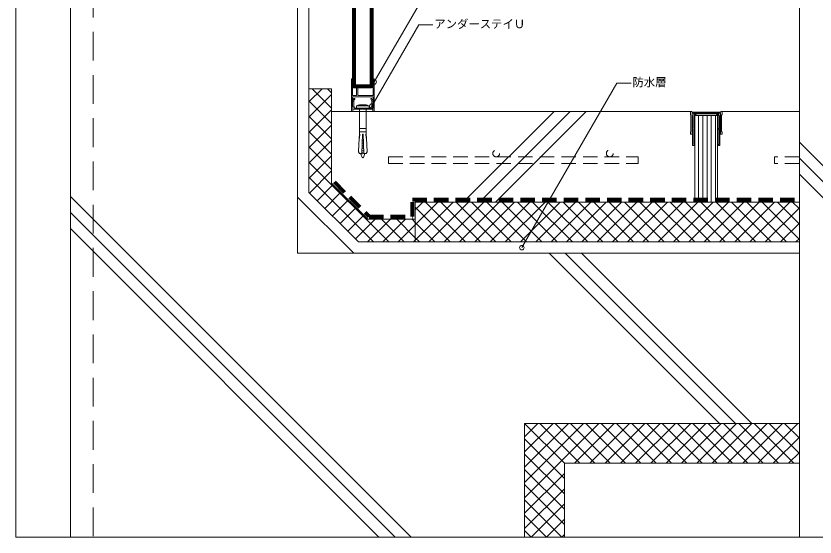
# Model space of a CAD drawing. Units: millimetres, scale not verified. Extents: x -690 to 690, y -477 to 478.
# Drawn here: x -690 to 14, y -477 to -18 of the extents above; entities that cross this region are included whole.
import ezdxf
from ezdxf.enums import TextEntityAlignment as Align

# ---------------------------------------------------------------- set-up
doc = ezdxf.new("R2010")
doc.units = ezdxf.units.MM
doc.header["$LTSCALE"] = 2
doc.linetypes.add('USER1', pattern=[9.525, 6.35, -3.175])
doc.linetypes.add('USER2', pattern=[19.05, 12.7, -6.35])
for name, color, linetype, lineweight in [('0-1_WAKU', 7, 'Continuous', 18), ('0-3_KUTAI', 3, 'Continuous', 18), ('0-4_BOUSUI', 1, 'Continuous', 18), ('0-5_MOJI', 7, 'Continuous', 18), ('0-6_HATCH', 9, 'Continuous', 18), ('0-9_KANAMONO_SCREW', 4, 'Continuous', 18), ('0-A_KANAMONO', 4, 'Continuous', 18), ('0-B_BUHIN', 7, 'Continuous', 80), ('0-C_dannnetu', 6, 'Continuous', 18), ('0-D_TENSEN', 4, 'USER1', 18)]:
    doc.layers.add(name, color=color, linetype=linetype, lineweight=lineweight)
doc.styles.add('ＭＳ ゴシック', font='')
doc.styles.get('ＭＳ ゴシック').set_extended_font_data('MS Gothic')

msp = doc.modelspace()

# ---------------------------------------------------------------- linework, layer by layer
at = {"layer": '0-1_WAKU'}
msp.add_line((0.009, 417.556), (0.009, -477.444), dxfattribs=at)
msp.add_lwpolyline([(-689.991, -477.444), (690.009, -477.444), (690.009, 477.556), (-689.991, 477.556)], close=True, dxfattribs=at)
at = {"layer": '0-3_KUTAI', "linetype": 'USER2'}
msp.add_line((-621.991, 272.556), (-621.991, -477.444), dxfattribs=at)
at = {"layer": '0-3_KUTAI'}
for p, q in [((-95.991, -102.444), (-411.991, -102.444)), ((0.009, -102.444), (-67.991, -102.444)), ((-88.777, -182.444), (-88.777, -105.944)), ((-85.027, -182.444), (-85.027, -105.944)), ((-81.277, -182.444), (-81.277, -105.944)), ((-77.527, -182.444), (-77.527, -105.944)), ((-73.777, -182.444), (-73.777, -105.944)), ((-392.493, -227.444), (-441.991, -177.947))]:
    msp.add_line(p, q, dxfattribs=at)
for points in [[(-451.991, 272.556), (-641.991, 272.556), (-641.991, -477.444)], [(0.009, -227.444), (-441.991, -227.444), (-441.991, 262.556)], [(-91.991, -182.444), (-91.991, -105.944), (-71.991, -105.944), (-71.991, -182.444)], [(0.009, -377.444), (-241.991, -377.444), (-241.991, -477.444)]]:
    msp.add_lwpolyline(points, dxfattribs=at)
for points in [[(-69.491, -102.944), (-68.991, -102.444), (-67.991, -102.444), (-67.991, -105.444), (-68.491, -105.444), (-68.491, -120.444), (-67.991, -120.444), (-67.991, -122.444), (-69.491, -122.444), (-69.491, -103.944), (-94.491, -103.944), (-94.491, -122.444), (-95.991, -122.444), (-95.991, -120.444), (-95.491, -120.444), (-95.491, -105.444), (-95.991, -105.444), (-95.991, -102.444), (-94.991, -102.444), (-94.491, -102.944), (-81.991, -102.944)], [(-70.991, -104.444), (-70.991, -105.444), (-72.991, -105.444), (-72.991, -105.944), (-70.991, -105.944), (-70.991, -117.444), (-71.491, -117.444), (-70.991, -118.444), (-70.991, -131.444), (-71.491, -131.444), (-70.991, -132.444), (-69.991, -132.444), (-69.991, -105.944), (-69.491, -105.944), (-69.491, -103.944), (-94.491, -103.944), (-94.491, -105.944), (-93.991, -105.944), (-93.991, -132.444), (-92.991, -132.444), (-92.491, -131.444), (-92.991, -131.444), (-92.991, -118.444), (-92.491, -117.444), (-92.991, -117.444), (-92.991, -105.944), (-90.991, -105.944), (-90.991, -105.444), (-92.991, -105.444), (-92.991, -104.444)]]:
    msp.add_lwpolyline(points, close=True, dxfattribs=at)
at = {"layer": '0-4_BOUSUI'}
msp.add_lwpolyline([(0.009, -217.444), (-388.351, -217.444), (-431.991, -173.805), (-431.991, 266.698), (-447.849, 282.556), (-593.331, 282.556)], dxfattribs=at)
at = {"layer": '0-5_MOJI'}
for p, q in [((-374.462, -76.453), (-328.39, 3.347)), ((-376.49, -97.691), (-335.262, -26.281)), ((-335.262, -26.281), (-322.762, -26.281)), ((-244.385, -222.457), (-160.737, -77.575)), ((-160.737, -77.575), (-148.237, -77.575))]:
    msp.add_line(p, q, dxfattribs=at)
for centre in [(-374.462, -76.453), (-376.49, -97.691), (-244.385, -222.457)]:
    msp.add_circle(centre, 2, dxfattribs=at)
at = {"layer": '0-6_HATCH'}
for p, q in [((-431.991, -94.089), (-420.346, -82.444)), ((-411.991, -99.65), (-429.196, -82.444)), ((-411.991, -86.18), (-415.726, -82.444)), ((-431.991, -107.559), (-411.991, -87.559)), ((-411.991, -113.12), (-431.991, -93.12)), ((-431.991, -121.03), (-411.991, -101.03)), ((-215.992, -102.444), (-295.992, -182.444)), ((-201.85, -102.444), (-281.85, -182.444)), ((-187.708, -102.444), (-267.708, -182.444)), ((-411.991, -126.591), (-431.991, -106.591)), ((-431.991, -134.5), (-411.991, -114.5)), ((-411.991, -140.061), (-431.991, -120.061)), ((-431.991, -147.971), (-411.991, -127.971)), ((-411.991, -153.531), (-431.991, -133.531)), ((0.009, -129.444), (348.009, -477.444)), ((-431.991, -161.441), (-411.991, -141.441)), ((-361.548, -217.444), (-431.991, -147.002)), ((0.009, -143.587), (333.867, -477.444)), ((-375.019, -217.444), (-431.991, -160.472)), ((-431.438, -174.358), (-411.991, -154.911)), ((0.009, -157.729), (319.725, -477.444)), ((-424.702, -181.093), (-410.56, -166.951)), ((-417.967, -187.829), (-403.825, -173.686)), ((-641.991, -177.444), (-341.991, -477.444)), ((-411.232, -194.564), (-397.09, -180.422)), ((-338.351, -189.035), (-331.761, -182.444)), ((-338.351, -202.505), (-318.29, -182.444)), ((-338.351, -215.976), (-304.82, -182.444)), ((-294.196, -217.444), (-329.196, -182.444)), ((-326.35, -217.444), (-291.35, -182.444)), ((-280.726, -217.444), (-315.726, -182.444)), ((-312.879, -217.444), (-277.879, -182.444)), ((-267.255, -217.444), (-302.255, -182.444)), ((-299.409, -217.444), (-264.409, -182.444)), ((-253.785, -217.444), (-288.785, -182.444)), ((-285.938, -217.444), (-250.938, -182.444)), ((-240.315, -217.444), (-275.315, -182.444)), ((-272.468, -217.444), (-237.468, -182.444)), ((-226.844, -217.444), (-261.844, -182.444)), ((-258.998, -217.444), (-223.998, -182.444)), ((-213.374, -217.444), (-248.374, -182.444)), ((-245.527, -217.444), (-210.527, -182.444)), ((-199.904, -217.444), (-234.904, -182.444)), ((-232.057, -217.444), (-197.057, -182.444)), ((-186.433, -217.444), (-221.433, -182.444)), ((-218.587, -217.444), (-183.587, -182.444)), ((-172.963, -217.444), (-207.963, -182.444)), ((-205.116, -217.444), (-170.116, -182.444)), ((-159.492, -217.444), (-194.492, -182.444)), ((-191.646, -217.444), (-156.646, -182.444)), ((-146.022, -217.444), (-181.022, -182.444)), ((-178.175, -217.444), (-143.175, -182.444)), ((-132.552, -217.444), (-167.552, -182.444)), ((-164.705, -217.444), (-129.705, -182.444)), ((-119.081, -217.444), (-154.081, -182.444)), ((-151.235, -217.444), (-116.235, -182.444)), ((-105.611, -217.444), (-140.611, -182.444)), ((-137.764, -217.444), (-102.764, -182.444)), ((-92.14, -217.444), (-127.14, -182.444)), ((-124.294, -217.444), (-89.294, -182.444)), ((-78.67, -217.444), (-113.67, -182.444)), ((-110.824, -217.444), (-75.824, -182.444)), ((-65.2, -217.444), (-100.2, -182.444)), ((-97.353, -217.444), (-62.353, -182.444)), ((-51.729, -217.444), (-86.729, -182.444)), ((-83.883, -217.444), (-48.883, -182.444)), ((-38.259, -217.444), (-73.259, -182.444)), ((-70.412, -217.444), (-35.412, -182.444)), ((-24.789, -217.444), (-59.789, -182.444)), ((-56.942, -217.444), (-21.942, -182.444)), ((-11.318, -217.444), (-46.318, -182.444)), ((-43.472, -217.444), (-8.472, -182.444)), ((0.009, -215.301), (-32.848, -182.444)), ((0.009, -201.831), (-19.377, -182.444)), ((0.009, -188.361), (-5.907, -182.444)), ((-404.497, -201.299), (-390.355, -187.157)), ((-307.667, -217.444), (-338.351, -186.76)), ((-30.001, -217.444), (0.009, -187.434)), ((-641.991, -191.587), (-356.133, -477.444)), ((-397.762, -208.034), (-383.619, -193.892)), ((-391.026, -214.769), (-373.702, -197.444)), ((-380.231, -217.444), (-360.231, -197.444)), ((-348.078, -217.444), (-368.078, -197.444)), ((-366.761, -217.444), (-346.761, -197.444)), ((-338.351, -213.701), (-354.607, -197.444)), ((-353.29, -217.444), (-338.351, -202.505)), ((-338.351, -200.23), (-341.137, -197.444)), ((-321.137, -217.444), (-338.351, -200.23)), ((-16.531, -217.444), (0.009, -200.904)), ((-641.991, -205.729), (-370.275, -477.444)), ((-339.82, -217.444), (-338.351, -215.976)), ((-334.607, -217.444), (-338.351, -213.701)), ((-3.06, -217.444), (0.009, -214.375)), ((-220.275, -227.444), (-70.275, -377.444)), ((-206.133, -227.444), (-56.133, -377.444)), ((-191.991, -227.444), (-41.991, -377.444)), ((-241.991, -389.023), (-230.412, -377.444)), ((-241.991, -402.493), (-216.942, -377.444)), ((-241.991, -415.964), (-203.472, -377.444)), ((-241.991, -429.434), (-190.001, -377.444)), ((-241.991, -442.904), (-176.531, -377.444)), ((-206.959, -412.444), (-241.959, -377.444)), ((-193.489, -412.444), (-228.489, -377.444)), ((-180.019, -412.444), (-215.019, -377.444)), ((-166.548, -412.444), (-201.548, -377.444)), ((-198.06, -412.444), (-163.06, -377.444)), ((-153.078, -412.444), (-188.078, -377.444)), ((-184.59, -412.444), (-149.59, -377.444)), ((-139.607, -412.444), (-174.607, -377.444)), ((-171.12, -412.444), (-136.12, -377.444)), ((-126.137, -412.444), (-161.137, -377.444)), ((-157.649, -412.444), (-122.649, -377.444)), ((-112.667, -412.444), (-147.667, -377.444)), ((-144.179, -412.444), (-109.179, -377.444)), ((-99.196, -412.444), (-134.196, -377.444)), ((-130.709, -412.444), (-95.709, -377.444)), ((-85.726, -412.444), (-120.726, -377.444)), ((-117.238, -412.444), (-82.238, -377.444)), ((-72.255, -412.444), (-107.255, -377.444)), ((-103.768, -412.444), (-68.768, -377.444)), ((-58.785, -412.444), (-93.785, -377.444)), ((-90.297, -412.444), (-55.297, -377.444)), ((-45.315, -412.444), (-80.315, -377.444)), ((-76.827, -412.444), (-41.827, -377.444)), ((-31.844, -412.444), (-66.844, -377.444)), ((-63.357, -412.444), (-28.357, -377.444)), ((-18.374, -412.444), (-53.374, -377.444)), ((-49.886, -412.444), (-14.886, -377.444)), ((-4.904, -412.444), (-39.904, -377.444)), ((-36.416, -412.444), (-1.416, -377.444)), ((0.009, -403.887), (-26.433, -377.444)), ((0.009, -390.416), (-12.963, -377.444)), ((-206.991, -425.883), (-241.991, -390.883)), ((-22.945, -412.444), (0.009, -389.49)), ((-206.991, -439.354), (-241.991, -404.354)), ((-9.475, -412.444), (0.009, -402.96)), ((-206.991, -452.824), (-241.991, -417.824)), ((-241.991, -456.375), (-206.991, -421.375)), ((-206.991, -466.295), (-241.991, -431.295)), ((-241.991, -469.845), (-206.991, -434.845)), ((-209.311, -477.444), (-241.991, -444.765)), ((-236.12, -477.444), (-206.991, -448.316)), ((-222.782, -477.444), (-241.991, -458.235)), ((-222.649, -477.444), (-206.991, -461.786)), ((-236.252, -477.444), (-241.991, -471.706)), ((-209.179, -477.444), (-206.991, -475.256))]:
    msp.add_line(p, q, dxfattribs=at)
at = {"layer": '0-9_KANAMONO_SCREW'}
for p, q in [((-389.991, -97.444), (-378.991, -97.444)), ((-389.991, -99.444), (-389.991, -97.444)), ((-388.741, -96.944), (-387.491, -96.694)), ((-388.741, -96.944), (-388.741, -97.444)), ((-381.491, -96.694), (-387.491, -96.694)), ((-380.241, -97.444), (-380.241, -96.944)), ((-378.991, -97.444), (-378.991, -99.444)), ((-389.991, -99.444), (-388.491, -99.444)), ((-388.491, -99.444), (-380.491, -99.444)), ((-387.491, -100.444), (-387.491, -122.444)), ((-381.491, -100.444), (-381.491, -122.444)), ((-380.491, -99.444), (-378.991, -99.444)), ((-387.491, -117.444), (-381.491, -117.444)), ((-387.645, -125.941), (-388.18, -138.066)), ((-387.395, -125.952), (-387.645, -125.941)), ((-387.502, -122.694), (-387.634, -125.691)), ((-387.384, -125.702), (-387.634, -125.691)), ((-387.252, -122.705), (-387.502, -122.694)), ((-387.491, -120.444), (-381.491, -120.444)), ((-387.241, -122.455), (-387.491, -122.444)), ((-387.241, -122.455), (-387.395, -125.952)), ((-384.741, -122.444), (-385.491, -139.444)), ((-384.914, -126.363), (-384.077, -126.154)), ((-384.847, -124.846), (-384.143, -124.67)), ((-384.78, -123.33), (-384.208, -123.187)), ((-384.741, -122.444), (-384.241, -122.444)), ((-384.241, -122.444), (-383.491, -139.444)), ((-381.741, -122.455), (-381.491, -122.444)), ((-381.741, -122.455), (-381.586, -125.952)), ((-381.73, -122.705), (-381.48, -122.694)), ((-381.597, -125.702), (-381.348, -125.691)), ((-381.586, -125.952), (-381.337, -125.941)), ((-381.48, -122.694), (-381.348, -125.691)), ((-381.337, -125.941), (-380.802, -138.066)), ((-385.248, -133.947), (-383.75, -133.572)), ((-385.181, -132.43), (-383.815, -132.088)), ((-385.114, -130.913), (-383.881, -130.605)), ((-385.047, -129.396), (-383.946, -129.121)), ((-384.981, -127.88), (-384.012, -127.637)), ((-387.491, -139.444), (-388.18, -138.066)), ((-385.491, -139.444), (-387.491, -139.444)), ((-386.404, -139.444), (-384.953, -142.949)), ((-386.107, -140.161), (-383.239, -139.444)), ((-385.449, -138.497), (-383.554, -138.023)), ((-385.382, -136.98), (-383.619, -136.539)), ((-385.315, -135.463), (-383.684, -135.056)), ((-382.577, -139.444), (-384.029, -142.949)), ((-383.491, -139.444), (-381.491, -139.444)), ((-381.491, -139.444), (-380.802, -138.066))]:
    msp.add_line(p, q, dxfattribs=at)
msp.add_lwpolyline([(-381.491, -96.694), (-380.241, -96.944), (-388.741, -96.944)], dxfattribs=at)
for centre, radius, start, end in [((-388.491, -100.444), 1, 0, 90), ((-380.491, -100.444), 1, 90, 180), ((-384.491, -142.757), 0.5, 202.5, 337.5)]:
    msp.add_arc(centre, radius, start, end, dxfattribs=at)
at = {"layer": '0-A_KANAMONO'}
for p, q in [((-394.491, -73.944), (-394.491, -99.144)), ((-374.491, -99.144), (-374.491, -73.944)), ((-380.491, -80.744), (-380.491, -81.144)), ((-393.491, -94.273), (-393.491, -97.996)), ((-392.491, -97.595), (-392.491, -94.273)), ((-376.491, -94.273), (-376.491, -97.595)), ((-375.491, -97.996), (-375.491, -94.273)), ((-394.491, -99.744), (-394.491, -102.144)), ((-394.191, -99.444), (-393.491, -99.444)), ((-393.491, -99.444), (-394.191, -99.444)), ((-394.191, -102.444), (-393.491, -102.444)), ((-377.367, -99.444), (-391.615, -99.444)), ((-375.491, -99.444), (-374.791, -99.444)), ((-374.791, -99.444), (-375.491, -99.444)), ((-375.491, -102.444), (-374.791, -102.444)), ((-374.491, -102.144), (-374.491, -99.744))]:
    msp.add_line(p, q, dxfattribs=at)
for points in [[(-389.991, -80.944), (-389.991, -88.444), (-393.491, -88.444), (-393.491, -73.944)], [(-375.491, -73.944), (-375.491, -80.444), (-380.191, -80.444)], [(-380.191, -81.444), (-375.491, -81.444), (-375.491, -88.444), (-388.991, -88.444), (-388.991, -80.944)], [(-393.491, -98.244), (-393.491, -89.444), (-375.491, -89.444), (-375.491, -98.244)], [(-393.191, -102.144), (-393.191, -100.444), (-384.949, -100.444)], [(-384.033, -100.444), (-375.791, -100.444), (-375.791, -102.144)]]:
    msp.add_lwpolyline(points, dxfattribs=at)
for centre, radius, start, end in [((-393.991, -73.944), 0.5, 0, 180), ((-374.991, -73.944), 0.5, 0, 180), ((-389.491, -80.944), 0.5, 0, 180), ((-380.191, -80.744), 0.3, 90, 180), ((-380.191, -81.144), 0.3, 180, 270), ((-388.491, -94.273), 5, 141.05756, 180), ((-391.991, -91.444), 0.5, 321.05756, 141.05756), ((-376.991, -91.444), 0.5, 38.94244, 218.94244), ((-380.491, -94.273), 5, 360, 38.94244), ((-393.191, -97.996), 0.3, 180, 250.52878), ((-393.491, -98.844), 0.6, 270, 90), ((-393.491, -98.844), 0.6, 270, 70.52878), ((-388.491, -94.273), 4, 141.05756, 180), ((-393.491, -98.844), 1.6, 350.91528, 51.31781), ((-380.491, -94.273), 4, 360, 38.94244), ((-375.491, -98.844), 1.6, 128.68219, 189.08472), ((-375.491, -98.844), 0.6, 90, 270), ((-375.491, -98.844), 0.6, 109.47122, 270), ((-375.791, -97.996), 0.3, 289.47122, 360), ((-394.191, -99.144), 0.3, 180, 270), ((-394.191, -99.744), 0.3, 90, 180), ((-394.191, -102.144), 0.3, 180, 270), ((-393.491, -102.144), 0.3, 270, 360), ((-391.615, -99.144), 0.3, 170.91528, 270), ((-384.491, -100.644), 0.5, 23.57818, 156.42182), ((-377.367, -99.144), 0.3, 270, 9.08472), ((-375.491, -102.144), 0.3, 180, 270), ((-374.791, -99.144), 0.3, 270, 0), ((-374.791, -99.744), 0.3, 0, 90), ((-374.791, -102.144), 0.3, 270, 0)]:
    msp.add_arc(centre, radius, start, end, dxfattribs=at)
at = {"layer": '0-B_BUHIN'}
msp.add_lwpolyline([(-376.991, -80.444), (-391.991, -80.444), (-391.991, 244.556), (-376.991, 244.556)], close=True, dxfattribs=at)
at = {"layer": '0-B_BUHIN', "linetype": 'USER1'}
msp.add_lwpolyline([(-409.491, -164.485), (-379.031, -194.944), (-340.851, -194.944), (-340.851, -179.944), (0.009, -179.944)], dxfattribs=at)
at = {"layer": '0-C_dannnetu'}
for p, q in [((-411.991, -82.444), (-431.991, -82.444)), ((-338.351, -217.444), (-338.351, -182.444)), ((0.009, -182.444), (-338.351, -182.444))]:
    msp.add_line(p, q, dxfattribs=at)
for points in [[(-338.351, -197.444), (-380.067, -197.444), (-411.991, -165.521), (-411.991, -82.444)], [(0.009, -412.444), (-206.991, -412.444), (-206.991, -477.444)]]:
    msp.add_lwpolyline(points, dxfattribs=at)
at = {"layer": '0-D_TENSEN'}
for p, q in [((-361.991, -148.444), (-361.991, -142.444)), ((-361.991, -148.444), (-141.991, -148.444)), ((0.009, -148.444), (-21.991, -148.444))]:
    msp.add_line(p, q, dxfattribs=at)
for points in [[(-361.991, -142.444), (-141.991, -142.444), (-141.991, -148.444)], [(0.009, -142.444), (-21.991, -142.444), (-21.991, -148.444)]]:
    msp.add_lwpolyline(points, dxfattribs=at)
for centre in [(-266.991, -139.444), (-166.991, -139.444)]:
    msp.add_circle(centre, 3, dxfattribs=at)

# ---------------------------------------------------------------- texts
at = {"layer": '0-5_MOJI', "style": 'ＭＳ ゴシック'}
for s, p in [('アンダーステイＵ', (-321.512, -31.281)), ('防水層', (-146.987, -82.575))]:
    msp.add_text(s, height=7.331, dxfattribs=at).set_placement(p, align=Align.BOTTOM_LEFT)

doc.saveas('drawing.dxf')
